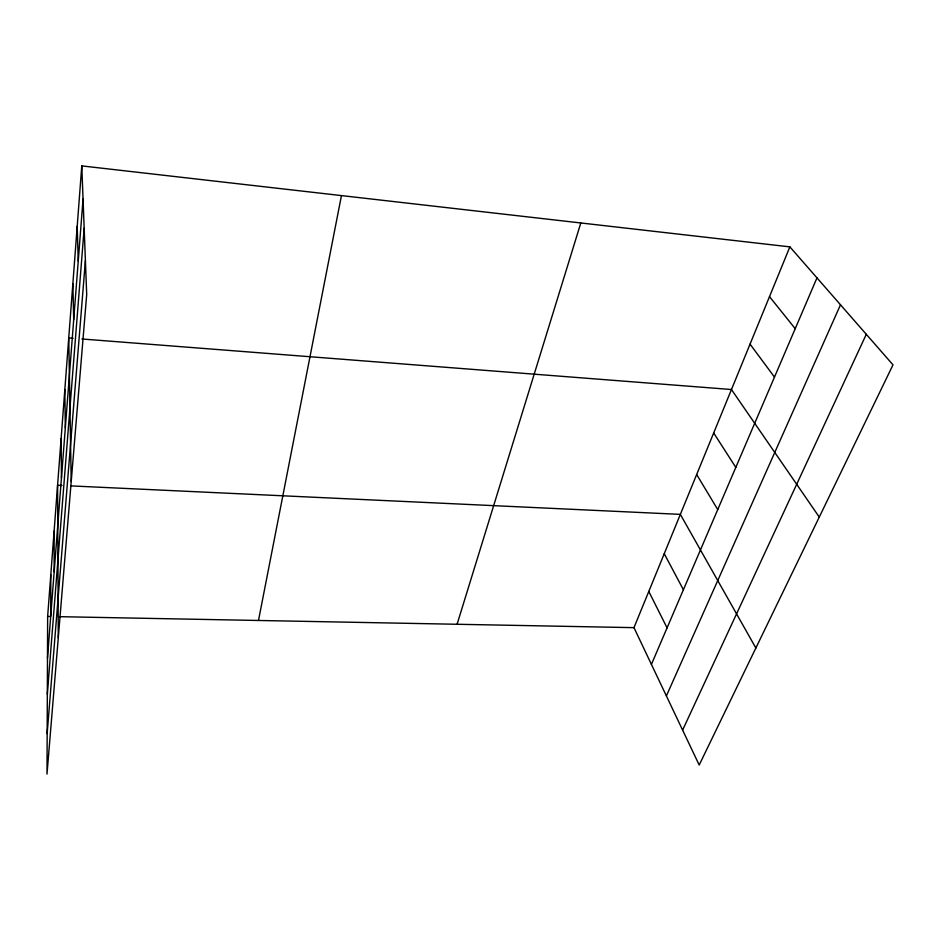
<?xml version="1.0" encoding="UTF-8"?>
<svg xmlns="http://www.w3.org/2000/svg" width="940" height="940" viewBox="0 0 940 940"><rect width="100%" height="100%" fill="white"/><g stroke="black" fill="none" stroke-linecap="round" stroke-linejoin="round"><path stroke-width="1.41" d="M50.736 616.029L50.807 574.775M81.78 165.898L47.646 616.44L47 774.102L86.703 294.467L81.78 165.898L789.87 246.868L893 364.861L699.195 765.031L633.971 627.65L789.87 246.868M47.482 658.141L83.049 199.069M47.329 694.178L84.165 228.209M47.165 733.541L85.399 260.556M258.488 620.471L341.455 195.591M457.087 624.266L580.814 222.968M651.42 664.416L816.977 277.876M666.389 695.929L840.489 304.795M682.616 730.098L866.292 334.311M47.646 616.44L50.513 616.499M59.126 616.664L633.971 627.65M61.97 485.487L57.587 485.275L58.28 637.778M70.723 485.886L680.349 514.368L755.866 648.024M73.12 338.294L68.749 337.954L71.217 481.456M81.874 338.976L731.461 389.524L819.269 517.094M769.496 296.629L795.216 328.683M750.05 344.134L774.478 377.093M713.683 432.952L735.809 467.403M696.658 474.524L717.737 509.574M664.239 553.707L683.404 589.756M648.788 591.448L667.071 627.873M77.198 226.376L78.243 261.156M72.862 283.645L73.696 319.823M64.837 389.536L65.318 427.947M61.124 438.581L61.453 477.884M54.121 531.1L54.168 571.814"/></g></svg>
